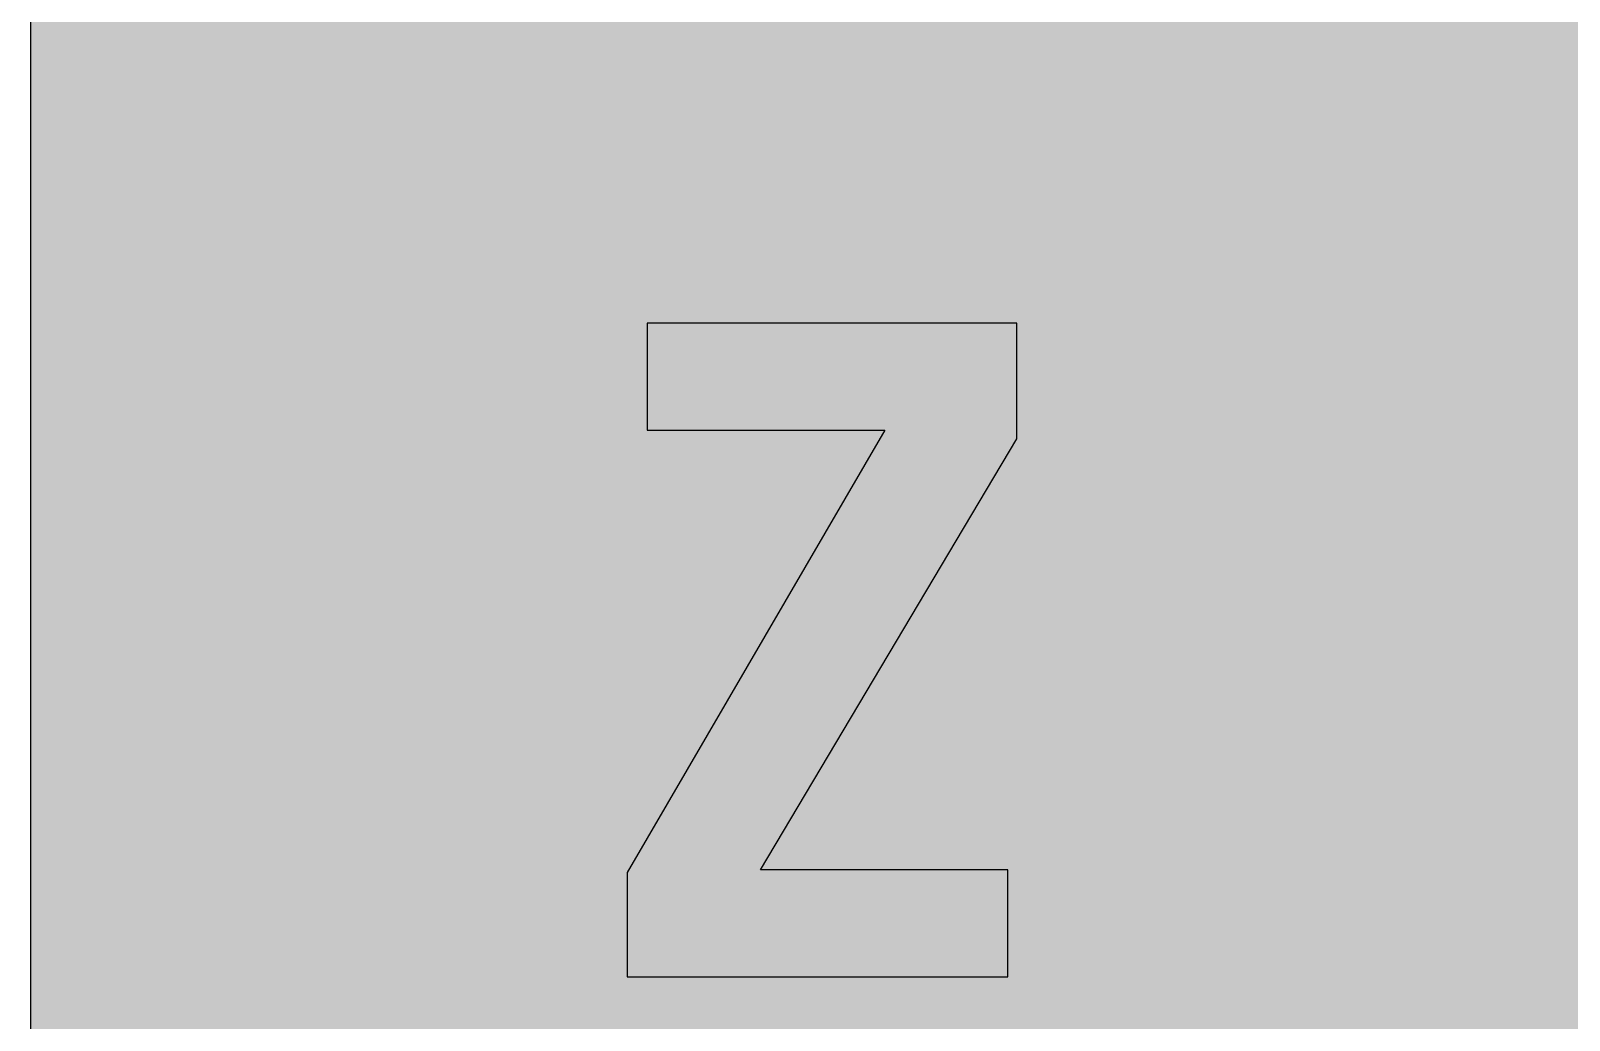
# Model space of a CAD drawing. Header units: millimetres. Extents: x 0 to 212, y 0 to 159.
# Drawn here: x 0.05 to 47.54, y 109.13 to 139.69 of the extents above; entities that cross this region are included whole.
import ezdxf

# ---------------------------------------------------------------- set-up
doc = ezdxf.new("R2010")
doc.units = ezdxf.units.MM

msp = doc.modelspace()

# ---------------------------------------------------------------- hatches: boundary and pattern name
for color, points in [(254, [(14.1633, 0.0536), (13.9878, 0.0533), (13.8125, 0.0559), (13.6373, 0.061), (13.462, 0.0686), (13.2893, 0.0787), (13.114, 0.0914), (12.9413, 0.1041), (12.7686, 0.1219), (12.5959, 0.1397), (12.4231, 0.16), (12.2504, 0.1829), (12.0777, 0.2057), (11.9075, 0.2337), (11.7373, 0.2616), (11.5672, 0.2921), (11.397, 0.3251), (11.2268, 0.3607), (11.0592, 0.3988), (10.8915, 0.4369), (10.7239, 0.4775), (10.5562, 0.5207), (10.3886, 0.5664), (10.2235, 0.6121), (10.0584, 0.6629), (9.8933, 0.7137), (9.7307, 0.7671), (9.5682, 0.8204), (9.4056, 0.8788), (9.2431, 0.9373), (9.083, 0.9982), (8.923, 1.0617), (8.763, 1.1252), (8.6055, 1.1938), (8.4455, 1.2624), (8.2906, 1.331), (8.1331, 1.4046), (7.9781, 1.4783), (7.8232, 1.5545), (7.6708, 1.6332), (7.5184, 1.7145), (7.366, 1.7958), (7.2161, 1.8796), (7.0663, 1.966), (6.919, 2.0523), (6.7716, 2.1438), (6.6243, 2.2352), (6.4795, 2.3266), (6.3348, 2.4232), (6.19, 2.5197), (6.0477, 2.6187), (5.908, 2.7178), (5.7683, 2.8194), (5.6286, 2.9235), (5.4915, 3.0302), (5.3543, 3.1369), (5.2197, 3.2461), (5.0851, 3.3579), (4.953, 3.4722), (4.8209, 3.5865), (4.6914, 3.7033), (4.5644, 3.8202), (4.4348, 3.9395), (4.3104, 4.0615), (4.1859, 4.1859), (4.0615, 4.3104), (3.9395, 4.4348), (3.8202, 4.5618), (3.7033, 4.6914), (3.5865, 4.8209), (3.4722, 4.953), (3.3579, 5.0851), (3.2487, 5.2197), (3.1369, 5.3543), (3.0302, 5.4915), (2.9235, 5.6286), (2.8194, 5.7683), (2.7178, 5.908), (2.6187, 6.0477), (2.5197, 6.19), (2.4232, 6.3348), (2.3266, 6.477), (2.2352, 6.6243), (2.1438, 6.7691), (2.0523, 6.919), (1.966, 7.0663), (1.8796, 7.2161), (1.7958, 7.366), (1.7145, 7.5184), (1.6332, 7.6708), (1.5545, 7.8232), (1.4783, 7.9781), (1.4046, 8.1331), (1.331, 8.2906), (1.2598, 8.4455), (1.1913, 8.603), (1.1252, 8.763), (1.0592, 8.923), (0.9982, 9.083), (0.9373, 9.2431), (0.8763, 9.4056), (0.8204, 9.5682), (0.7645, 9.7307), (0.7112, 9.8933), (0.6604, 10.0584), (0.6121, 10.2235), (0.5639, 10.3911), (0.5207, 10.5562), (0.4775, 10.7239), (0.4343, 10.8915), (0.3962, 11.0592), (0.3607, 11.2268), (0.3251, 11.397), (0.2921, 11.5672), (0.2616, 11.7373), (0.2311, 11.9075), (0.2057, 12.0802), (0.1803, 12.2504), (0.1575, 12.4231), (0.1372, 12.5959), (0.1194, 12.7686), (0.1041, 12.9413), (0.0889, 13.1166), (0.0787, 13.2893), (0.0686, 13.4645), (0.061, 13.6373), (0.0559, 13.8125), (0.0508, 13.9878), (0.0508, 14.163), (0.0522, 144.6925), (0.0508, 144.8664), (0.0559, 145.0416), (0.061, 145.2169), (0.0686, 145.3896), (0.0787, 145.5649), (0.0889, 145.7376), (0.1041, 145.9128), (0.1194, 146.0856), (0.1372, 146.2583), (0.1575, 146.431), (0.1803, 146.6037), (0.2057, 146.7739), (0.2311, 146.9466), (0.2616, 147.1168), (0.2921, 147.287), (0.3251, 147.4572), (0.3607, 147.6248), (0.3962, 147.795), (0.4343, 147.9626), (0.4775, 148.1303), (0.5207, 148.2979), (0.5639, 148.463), (0.6121, 148.6281), (0.6604, 148.7932), (0.7112, 148.9583), (0.7645, 149.1234), (0.8204, 149.286), (0.8763, 149.4485), (0.9373, 149.6111), (0.9982, 149.7711), (1.0592, 149.9311), (1.1252, 150.0911), (1.1913, 150.2486), (1.2598, 150.4061), (1.331, 150.5636), (1.4046, 150.7185), (1.4783, 150.876), (1.5545, 151.0284), (1.6332, 151.1833), (1.7145, 151.3357), (1.7958, 151.4856), (1.8796, 151.638), (1.966, 151.7879), (2.0523, 151.9352), (2.1438, 152.0825), (2.2352, 152.2298), (2.3266, 152.3746), (2.4232, 152.5194), (2.5197, 152.6616), (2.6187, 152.8039), (2.7178, 152.9461), (2.8194, 153.0858), (2.9235, 153.2255), (3.0302, 153.3627), (3.1369, 153.4973), (3.2487, 153.6344), (3.3579, 153.7665), (3.4722, 153.8986), (3.5865, 154.0307), (3.7033, 154.1602), (3.8202, 154.2898), (3.9395, 154.4168), (4.0615, 154.5438), (4.1859, 154.6682), (4.3104, 154.7901), (4.4348, 154.9121), (4.5644, 155.034), (4.6914, 155.1508), (4.8209, 155.2677), (4.953, 155.382), (5.0851, 155.4937), (5.2197, 155.6055), (5.3543, 155.7147), (5.4915, 155.8239), (5.6286, 155.9281), (5.7683, 156.0322), (5.908, 156.1338), (6.0477, 156.2354), (6.19, 156.3345), (6.3348, 156.431), (6.4795, 156.525), (6.6243, 156.6189), (6.7716, 156.7104), (6.919, 156.7993), (7.0663, 156.8882), (7.2161, 156.9745), (7.366, 157.0584), (7.5184, 157.1396), (7.6708, 157.2209), (7.8232, 157.2971), (7.9781, 157.3733), (8.1331, 157.4495), (8.2906, 157.5206), (8.4455, 157.5918), (8.6055, 157.6603), (8.763, 157.7289), (8.923, 157.7924), (9.083, 157.8559), (9.2431, 157.9169), (9.4056, 157.9753), (9.5682, 158.0337), (9.7307, 158.0871), (9.8933, 158.1404), (10.0584, 158.1912), (10.2235, 158.242), (10.3886, 158.2877), (10.5562, 158.3334), (10.7239, 158.3766), (10.8915, 158.4173), (11.0592, 158.4579), (11.2268, 158.4935), (11.397, 158.529), (11.5672, 158.562), (11.7373, 158.5925), (11.9075, 158.6205), (12.0777, 158.6484), (12.2504, 158.6713), (12.4231, 158.6941), (12.5959, 158.7144), (12.7686, 158.7322), (12.9413, 158.75), (13.114, 158.7627), (13.2893, 158.7754), (13.462, 158.7856), (13.6373, 158.7932), (13.8125, 158.7983), (13.9878, 158.8008), (14.163, 158.8033), (197.6078, 158.8036), (197.7822, 158.8008), (197.9574, 158.7983), (198.1327, 158.7932), (198.3054, 158.7856), (198.4807, 158.7754), (198.6534, 158.7627), (198.8287, 158.75), (199.0014, 158.7322), (199.1741, 158.7144), (199.3468, 158.6941), (199.5195, 158.6713), (199.6897, 158.6484), (199.8624, 158.6205), (200.0326, 158.5925), (200.2028, 158.562), (200.373, 158.529), (200.5432, 158.4935), (200.7108, 158.4579), (200.8784, 158.4173), (201.0461, 158.3766), (201.2137, 158.3334), (201.3788, 158.2877), (201.5465, 158.242), (201.7116, 158.1912), (201.8767, 158.1404), (202.0392, 158.0871), (202.2018, 158.0337), (202.3643, 157.9753), (202.5269, 157.9169), (202.6869, 157.8559), (202.8469, 157.7924), (203.007, 157.7289), (203.167, 157.6603), (203.3245, 157.5918), (203.4794, 157.5206), (203.6369, 157.4495), (203.7918, 157.3733), (203.9468, 157.2971), (204.0992, 157.2209), (204.2516, 157.1396), (204.404, 157.0584), (204.5538, 156.9745), (204.7037, 156.8882), (204.8535, 156.7993), (205.0009, 156.7104), (205.1456, 156.6189), (205.293, 156.525), (205.4352, 156.431), (205.58, 156.3345), (205.7222, 156.2354), (205.8619, 156.1338), (206.0016, 156.0322), (206.1413, 155.9281), (206.2785, 155.8239), (206.4156, 155.7147), (206.5503, 155.6055), (206.6849, 155.4937), (206.817, 155.382), (206.949, 155.2677), (207.0786, 155.1508), (207.2081, 155.034), (207.3351, 154.9121), (207.4596, 154.7901), (207.584, 154.6682), (207.7085, 154.5438), (207.8304, 154.4168), (207.9498, 154.2898), (208.0666, 154.1602), (208.1835, 154.0307), (208.2978, 153.8986), (208.4121, 153.7665), (208.5238, 153.6344), (208.6331, 153.4973), (208.7397, 153.3627), (208.8464, 153.2255), (208.9506, 153.0858), (209.0522, 152.9461), (209.1512, 152.8039), (209.2503, 152.6616), (209.3468, 152.5194), (209.4433, 152.3746), (209.5348, 152.2298), (209.6262, 152.0825), (209.7176, 151.9352), (209.804, 151.7879), (209.8904, 151.638), (209.9742, 151.4856), (210.0555, 151.3357), (210.1367, 151.1833), (210.2155, 151.0284), (210.2917, 150.876), (210.3653, 150.7185), (210.439, 150.5636), (210.5076, 150.4061), (210.5762, 150.2486), (210.6447, 150.0911), (210.7082, 149.9311), (210.7717, 149.7711), (210.8327, 149.6111), (210.8911, 149.4485), (210.9495, 149.286), (211.0029, 149.1234), (211.0562, 148.9583), (211.107, 148.7932), (211.1578, 148.6281), (211.2035, 148.463), (211.2493, 148.2979), (211.2924, 148.1303), (211.3331, 147.9626), (211.3712, 147.795), (211.4093, 147.6248), (211.4448, 147.4572), (211.4779, 147.287), (211.5083, 147.1168), (211.5363, 146.9466), (211.5642, 146.7739), (211.5871, 146.6037), (211.6099, 146.431), (211.6303, 146.2583), (211.648, 146.0856), (211.6658, 145.9128), (211.6785, 145.7376), (211.6912, 145.5649), (211.7014, 145.3896), (211.709, 145.2169), (211.7141, 145.0416), (211.7166, 144.8664), (211.7166, 144.6911), (211.7189, 14.1647), (211.7166, 13.9878), (211.7141, 13.8125), (211.709, 13.6373), (211.7014, 13.4645), (211.6912, 13.2893), (211.6785, 13.1166), (211.6658, 12.9413), (211.648, 12.7686), (211.6303, 12.5959), (211.6099, 12.4231), (211.5871, 12.2504), (211.5642, 12.0802), (211.5363, 11.9075), (211.5083, 11.7373), (211.4779, 11.5672), (211.4448, 11.397), (211.4093, 11.2268), (211.3712, 11.0592), (211.3331, 10.8915), (211.2924, 10.7239), (211.2493, 10.5562), (211.2035, 10.3911), (211.1578, 10.2235), (211.107, 10.0584), (211.0562, 9.8933), (211.0029, 9.7307), (210.9495, 9.5682), (210.8911, 9.4056), (210.8327, 9.2431), (210.7717, 9.083), (210.7082, 8.923), (210.6447, 8.763), (210.5762, 8.603), (210.5076, 8.4455), (210.439, 8.2906), (210.3653, 8.1331), (210.2917, 7.9781), (210.2155, 7.8232), (210.1367, 7.6708), (210.0555, 7.5184), (209.9742, 7.366), (209.8904, 7.2161), (209.804, 7.0663), (209.7176, 6.919), (209.6262, 6.7691), (209.5348, 6.6243), (209.4433, 6.477), (209.3468, 6.3348), (209.2503, 6.19), (209.1512, 6.0477), (209.0522, 5.908), (208.9506, 5.7683), (208.8464, 5.6286), (208.7397, 5.4915), (208.6331, 5.3543), (208.5238, 5.2197), (208.4121, 5.0851), (208.2978, 4.953), (208.1835, 4.8209), (208.0666, 4.6914), (207.9498, 4.5618), (207.8304, 4.4348), (207.7085, 4.3104), (207.584, 4.1859), (207.4596, 4.0615), (207.3351, 3.9395), (207.2081, 3.8202), (207.0786, 3.7033), (206.949, 3.5865), (206.817, 3.4722), (206.6849, 3.3579), (206.5503, 3.2461), (206.4156, 3.1369), (206.2785, 3.0302), (206.1413, 2.9235), (206.0016, 2.8194), (205.8619, 2.7178), (205.7222, 2.6187), (205.58, 2.5197), (205.4352, 2.4232), (205.293, 2.3266), (205.1456, 2.2352), (205.0009, 2.1438), (204.8535, 2.0523), (204.7037, 1.966), (204.5538, 1.8796), (204.404, 1.7958), (204.2516, 1.7145), (204.0992, 1.6332), (203.9468, 1.5545), (203.7918, 1.4783), (203.6369, 1.4046), (203.4794, 1.331), (203.3245, 1.2624), (203.167, 1.1938), (203.007, 1.1252), (202.8469, 1.0617), (202.6869, 0.9982), (202.5269, 0.9373), (202.3643, 0.8788), (202.2018, 0.8204), (202.0392, 0.7671), (201.8767, 0.7137), (201.7116, 0.6629), (201.5465, 0.6121), (201.3788, 0.5664), (201.2137, 0.5207), (201.0461, 0.4775), (200.8784, 0.4369), (200.7108, 0.3988), (200.5432, 0.3607), (200.373, 0.3251), (200.2028, 0.2921), (200.0326, 0.2616), (199.8624, 0.2337), (199.6897, 0.2057), (199.5195, 0.1829), (199.3468, 0.16), (199.1741, 0.1397), (199.0014, 0.1219), (198.8287, 0.1041), (198.6534, 0.0914), (198.4807, 0.0787), (198.3054, 0.0686), (198.1327, 0.061), (197.9574, 0.0559), (197.7822, 0.0533), (197.6069, 0.0533)]), (59, [(30.4878, 127.0811), (30.4878, 130.6516), (19.0775, 130.6516), (19.0775, 127.3524), (26.4128, 127.3524), (18.4573, 113.6932), (18.4573, 110.4731), (30.2147, 110.4731), (30.2147, 113.7705), (22.5707, 113.7705)])]:
    msp.add_hatch(color=color).paths.add_polyline_path(points)
h = msp.add_hatch(color=59)
h.paths.add_polyline_path([(14.1633, 3.5814), (13.8887, 3.5839), (13.6169, 3.5941), (13.3477, 3.6119), (13.081, 3.6347), (12.8143, 3.6652), (12.5501, 3.7008), (12.2885, 3.7465), (12.0294, 3.7948), (11.7729, 3.8506), (11.5164, 3.9141), (11.2649, 3.9827), (11.016, 4.0564), (10.7671, 4.1351), (10.5232, 4.2215), (10.2819, 4.3129), (10.0432, 4.412), (9.8069, 4.5161), (9.5733, 4.6228), (9.3447, 4.7371), (9.1186, 4.8565), (8.8951, 4.9809), (8.6741, 5.113), (8.4582, 5.2476), (8.2448, 5.3873), (8.0366, 5.5321), (7.8308, 5.682), (7.6276, 5.8369), (7.4295, 5.9969), (7.2365, 6.1595), (7.046, 6.3297), (6.8605, 6.5024), (6.6777, 6.6802), (6.5024, 6.8605), (6.3271, 7.046), (6.1595, 7.2365), (5.9969, 7.432), (5.8369, 7.6302), (5.682, 7.8308), (5.5321, 8.0366), (5.3873, 8.2448), (5.2451, 8.4582), (5.1105, 8.6741), (4.9809, 8.8951), (4.8565, 9.1186), (4.7371, 9.3447), (4.6228, 9.5758), (4.5136, 9.8069), (4.4094, 10.0432), (4.3129, 10.2819), (4.2215, 10.5232), (4.1351, 10.7696), (4.0538, 11.016), (3.9802, 11.2649), (3.9116, 11.5189), (3.8506, 11.7729), (3.7948, 12.0294), (3.744, 12.2911), (3.7008, 12.5527), (3.6627, 12.8143), (3.6322, 13.081), (3.6093, 13.3502), (3.5916, 13.6195), (3.5814, 13.8913), (3.5789, 14.163), (3.58, 144.6925), (3.5814, 144.9654), (3.5916, 145.2347), (3.6093, 145.5064), (3.6322, 145.7731), (3.6627, 146.0398), (3.7008, 146.304), (3.744, 146.5656), (3.7948, 146.8247), (3.8506, 147.0812), (3.9116, 147.3352), (3.9802, 147.5892), (4.0538, 147.8382), (4.1351, 148.0845), (4.2215, 148.3309), (4.3129, 148.5722), (4.4094, 148.811), (4.5136, 149.0472), (4.6228, 149.2783), (4.7371, 149.5095), (4.8565, 149.7355), (4.9809, 149.9591), (5.1105, 150.1775), (5.2451, 150.3959), (5.3873, 150.6093), (5.5321, 150.8176), (5.682, 151.0233), (5.8369, 151.224), (5.9969, 151.4221), (6.1595, 151.6177), (6.3271, 151.8056), (6.5024, 151.9936), (6.6777, 152.1739), (6.8605, 152.3517), (7.046, 152.5245), (7.2365, 152.6946), (7.4295, 152.8572), (7.6276, 153.0172), (7.8308, 153.1722), (8.0366, 153.322), (8.2448, 153.4668), (8.4582, 153.6065), (8.6741, 153.7411), (8.8951, 153.8732), (9.1186, 153.9977), (9.3447, 154.117), (9.5733, 154.2313), (9.8069, 154.3406), (10.0432, 154.4422), (10.2819, 154.5412), (10.5232, 154.6327), (10.7671, 154.719), (11.016, 154.7978), (11.2649, 154.874), (11.5164, 154.9425), (11.7729, 155.0035), (12.0294, 155.0594), (12.2885, 155.1102), (12.5501, 155.1534), (12.8143, 155.1889), (13.081, 155.2194), (13.3477, 155.2448), (13.6169, 155.26), (13.8887, 155.2702), (14.163, 155.2753), (197.6078, 155.2758), (197.8787, 155.2702), (198.1505, 155.26), (198.4197, 155.2448), (198.689, 155.2194), (198.9557, 155.1889), (199.2173, 155.1534), (199.4789, 155.1102), (199.7405, 155.0594), (199.9971, 155.0035), (200.2511, 154.9425), (200.5051, 154.874), (200.754, 154.7978), (201.0004, 154.719), (201.2467, 154.6327), (201.488, 154.5412), (201.7268, 154.4422), (201.963, 154.3406), (202.1942, 154.2313), (202.4253, 154.117), (202.6514, 153.9977), (202.8749, 153.8732), (203.0959, 153.7411), (203.3118, 153.6065), (203.5251, 153.4668), (203.7334, 153.322), (203.9391, 153.1722), (204.1398, 153.0172), (204.3379, 152.8572), (204.5335, 152.6946), (204.724, 152.5245), (204.9094, 152.3517), (205.0898, 152.1739), (205.2676, 151.9936), (205.4403, 151.8056), (205.6105, 151.6177), (205.773, 151.4221), (205.933, 151.224), (206.088, 151.0233), (206.2378, 150.8176), (206.3826, 150.6093), (206.5223, 150.3959), (206.6569, 150.1775), (206.789, 149.9591), (206.9135, 149.7355), (207.0329, 149.5095), (207.1472, 149.2783), (207.2538, 149.0472), (207.358, 148.811), (207.457, 148.5722), (207.5485, 148.3309), (207.6348, 148.0845), (207.7136, 147.8382), (207.7872, 147.5892), (207.8558, 147.3352), (207.9193, 147.0812), (207.9752, 146.8247), (208.0235, 146.5656), (208.0692, 146.304), (208.1047, 146.0398), (208.1352, 145.7731), (208.1581, 145.5064), (208.1759, 145.2347), (208.186, 144.9654), (208.1911, 144.6911), (208.1911, 14.1647), (208.186, 13.8913), (208.1759, 13.6195), (208.1581, 13.3502), (208.1352, 13.081), (208.1047, 12.8143), (208.0692, 12.5527), (208.0235, 12.2911), (207.9752, 12.0294), (207.9193, 11.7729), (207.8558, 11.5189), (207.7872, 11.2649), (207.7136, 11.016), (207.6348, 10.7696), (207.5485, 10.5232), (207.457, 10.2819), (207.358, 10.0432), (207.2538, 9.8069), (207.1472, 9.5758), (207.0329, 9.3447), (206.9135, 9.1186), (206.789, 8.8951), (206.6569, 8.6741), (206.5223, 8.4582), (206.3826, 8.2448), (206.2378, 8.0366), (206.088, 7.8308), (205.933, 7.6302), (205.773, 7.432), (205.6105, 7.2365), (205.4403, 7.046), (205.2676, 6.8605), (205.0898, 6.6802), (204.9094, 6.5024), (204.724, 6.3297), (204.5335, 6.1595), (204.3379, 5.9969), (204.1398, 5.8369), (203.9391, 5.682), (203.7334, 5.5321), (203.5251, 5.3873), (203.3118, 5.2476), (203.0959, 5.113), (202.8749, 4.9809), (202.6514, 4.8565), (202.4253, 4.7371), (202.1942, 4.6228), (201.963, 4.5161), (201.7268, 4.412), (201.488, 4.3129), (201.2467, 4.2215), (201.0004, 4.1351), (200.754, 4.0564), (200.5051, 3.9827), (200.2511, 3.9141), (199.9971, 3.8506), (199.7405, 3.7948), (199.4789, 3.7465), (199.2173, 3.7008), (198.9557, 3.6652), (198.689, 3.6347), (198.4197, 3.6119), (198.1505, 3.5941), (197.8787, 3.5839), (197.6069, 3.5789)])
h.paths.add_polyline_path([(14.1633, 8.8731), (14.0259, 8.8748), (13.8887, 8.8798), (13.7541, 8.8875), (13.622, 8.9002), (13.4874, 8.9154), (13.3553, 8.9332), (13.2258, 8.9535), (13.0962, 8.9789), (12.9667, 9.0068), (12.8397, 9.0373), (12.7127, 9.0729), (12.5882, 9.1084), (12.4663, 9.1491), (12.3419, 9.1923), (12.2225, 9.238), (12.1031, 9.2888), (11.9837, 9.3396), (11.8694, 9.3929), (11.7526, 9.4513), (11.6408, 9.5098), (11.5291, 9.5733), (11.4198, 9.6368), (11.3106, 9.7053), (11.2039, 9.7765), (11.0998, 9.8476), (10.9957, 9.9238), (10.8966, 10), (10.7975, 10.0787), (10.6985, 10.1625), (10.6045, 10.2464), (10.5105, 10.3327), (10.4216, 10.4216), (10.3327, 10.5131), (10.2464, 10.6045), (10.16, 10.701), (10.0787, 10.7975), (10, 10.8966), (9.9212, 10.9982), (9.8476, 11.0998), (9.7739, 11.2039), (9.7053, 11.3106), (9.6368, 11.4198), (9.5707, 11.5291), (9.5098, 11.6408), (9.4488, 11.7551), (9.3929, 11.8694), (9.337, 11.9863), (9.2862, 12.1031), (9.238, 12.2225), (9.1923, 12.3444), (9.1491, 12.4663), (9.1084, 12.5908), (9.0703, 12.7152), (9.0373, 12.8397), (9.0068, 12.9692), (8.9789, 13.0962), (8.9535, 13.2258), (8.9306, 13.3579), (8.9129, 13.4899), (8.8976, 13.622), (8.8849, 13.7566), (8.8773, 13.8913), (8.8722, 14.0259), (8.8697, 14.163), (8.8717, 144.6925), (8.8722, 144.8283), (8.8773, 144.9629), (8.8849, 145.0975), (8.8976, 145.2321), (8.9129, 145.3642), (8.9306, 145.4963), (8.9535, 145.6284), (8.9789, 145.7579), (9.0068, 145.8849), (9.0373, 146.0144), (9.0703, 146.1389), (9.1084, 146.2634), (9.1491, 146.3878), (9.1923, 146.5097), (9.238, 146.6317), (9.2862, 146.751), (9.337, 146.8679), (9.3929, 146.9847), (9.4488, 147.099), (9.5098, 147.2133), (9.5707, 147.3251), (9.6368, 147.4343), (9.7053, 147.5435), (9.7739, 147.6502), (9.8476, 147.7543), (9.9212, 147.8559), (10, 147.9575), (10.0787, 148.0566), (10.16, 148.1531), (10.2464, 148.2496), (10.3327, 148.3411), (10.4216, 148.4325), (10.5105, 148.5214), (10.6045, 148.6078), (10.6985, 148.6916), (10.7975, 148.7754), (10.8966, 148.8542), (10.9957, 148.9304), (11.0998, 149.0066), (11.2039, 149.0777), (11.3106, 149.1488), (11.4198, 149.2174), (11.5291, 149.2809), (11.6408, 149.3444), (11.7526, 149.4028), (11.8694, 149.4612), (11.9837, 149.5146), (12.1031, 149.5679), (12.2225, 149.6162), (12.3419, 149.6619), (12.4663, 149.7051), (12.5882, 149.7457), (12.7127, 149.7813), (12.8397, 149.8168), (12.9667, 149.8473), (13.0962, 149.8752), (13.2258, 149.9006), (13.3553, 149.921), (13.4874, 149.9413), (13.622, 149.9565), (13.7541, 149.9667), (13.8887, 149.9768), (14.0259, 149.9819), (14.163, 149.9819), (197.6078, 149.9842), (197.7441, 149.9819), (197.8787, 149.9768), (198.0133, 149.9667), (198.1479, 149.9565), (198.28, 149.9413), (198.4121, 149.921), (198.5442, 149.9006), (198.6737, 149.8752), (198.8007, 149.8473), (198.9303, 149.8168), (199.0547, 149.7813), (199.1792, 149.7457), (199.3036, 149.7051), (199.4256, 149.6619), (199.5475, 149.6162), (199.6669, 149.5679), (199.7837, 149.5146), (199.9005, 149.4612), (200.0148, 149.4028), (200.1291, 149.3444), (200.2409, 149.2809), (200.3501, 149.2174), (200.4593, 149.1488), (200.566, 149.0777), (200.6702, 149.0066), (200.7718, 148.9304), (200.8734, 148.8542), (200.9724, 148.7754), (201.0689, 148.6916), (201.1655, 148.6078), (201.2569, 148.5214), (201.3483, 148.4325), (201.4372, 148.3411), (201.5236, 148.2496), (201.6074, 148.1531), (201.6912, 148.0566), (201.77, 147.9575), (201.8462, 147.8559), (201.9224, 147.7543), (201.9935, 147.6502), (202.0646, 147.5435), (202.1332, 147.4343), (202.1967, 147.3251), (202.2602, 147.2133), (202.3186, 147.099), (202.377, 146.9847), (202.4304, 146.8679), (202.4812, 146.751), (202.532, 146.6317), (202.5777, 146.5097), (202.6209, 146.3878), (202.6615, 146.2634), (202.6971, 146.1389), (202.7326, 146.0144), (202.7631, 145.8849), (202.7911, 145.7579), (202.8165, 145.6284), (202.8368, 145.4963), (202.8546, 145.3642), (202.8698, 145.2321), (202.8825, 145.0975), (202.8901, 144.9629), (202.8952, 144.8283), (202.8977, 144.6911), (202.8994, 14.1647), (202.8952, 14.0259), (202.8901, 13.8913), (202.8825, 13.7566), (202.8698, 13.622), (202.8546, 13.4899), (202.8368, 13.3579), (202.8165, 13.2258), (202.7911, 13.0962), (202.7631, 12.9692), (202.7326, 12.8397), (202.6971, 12.7152), (202.6615, 12.5908), (202.6209, 12.4663), (202.5777, 12.3444), (202.532, 12.2225), (202.4812, 12.1031), (202.4304, 11.9863), (202.377, 11.8694), (202.3186, 11.7551), (202.2602, 11.6408), (202.1967, 11.5291), (202.1332, 11.4198), (202.0646, 11.3106), (201.9935, 11.2039), (201.9224, 11.0998), (201.8462, 10.9982), (201.77, 10.8966), (201.6912, 10.7975), (201.6074, 10.701), (201.5236, 10.6045), (201.4372, 10.5131), (201.3483, 10.4216), (201.2569, 10.3327), (201.1655, 10.2464), (201.0689, 10.1625), (200.9724, 10.0787), (200.8734, 10), (200.7718, 9.9238), (200.6702, 9.8476), (200.566, 9.7765), (200.4593, 9.7053), (200.3501, 9.6368), (200.2409, 9.5733), (200.1291, 9.5098), (200.0148, 9.4513), (199.9005, 9.3929), (199.7837, 9.3396), (199.6669, 9.2888), (199.5475, 9.238), (199.4256, 9.1923), (199.3036, 9.1491), (199.1792, 9.1084), (199.0547, 9.0729), (198.9303, 9.0373), (198.8007, 9.0068), (198.6737, 8.9789), (198.5442, 8.9535), (198.4121, 8.9332), (198.28, 8.9154), (198.1479, 8.9002), (198.0133, 8.8875), (197.8787, 8.8798), (197.7441, 8.8748), (197.6069, 8.8722)], flags=16)
h = msp.add_hatch(color=59)
edge = h.paths.add_edge_path()
edge.add_line((39.8392, 127.7796), (39.9339, 127.7772))
edge.add_line((39.9339, 127.7772), (40.0279, 127.7772))
edge.add_line((40.0279, 127.7772), (40.1193, 127.7747))
edge.add_line((40.1193, 127.7747), (40.2107, 127.7722))
edge.add_line((40.2107, 127.7722), (40.3022, 127.7696))
edge.add_line((40.3022, 127.7696), (40.3885, 127.7645))
edge.add_line((40.3885, 127.7645), (40.4774, 127.7595))
edge.add_line((40.4774, 127.7595), (40.5613, 127.7544))
edge.add_line((40.5613, 127.7544), (40.6451, 127.7468))
edge.add_line((40.6451, 127.7468), (40.7289, 127.7391))
edge.add_line((40.7289, 127.7391), (40.8076, 127.729))
edge.add_line((40.8076, 127.729), (40.8889, 127.7188))
edge.add_line((40.8889, 127.7188), (40.9651, 127.7087))
edge.add_line((40.9651, 127.7087), (41.0413, 127.696))
edge.add_line((41.0413, 127.696), (41.1175, 127.6807))
edge.add_line((41.1175, 127.6807), (41.1912, 127.6655))
edge.add_line((41.1912, 127.6655), (41.2623, 127.6477))
edge.add_line((41.2623, 127.6477), (41.3334, 127.6299))
edge.add_line((41.3334, 127.6299), (41.402, 127.6096))
edge.add_line((41.402, 127.6096), (41.468, 127.5893))
edge.add_line((41.468, 127.5893), (41.5341, 127.5639))
edge.add_line((41.5341, 127.5639), (41.6001, 127.541))
edge.add_line((41.6001, 127.541), (41.6611, 127.5131))
edge.add_line((41.6611, 127.5131), (41.7246, 127.4851))
edge.add_line((41.7246, 127.4851), (41.783, 127.4547))
edge.add_line((41.783, 127.4547), (41.8414, 127.4242))
edge.add_line((41.8414, 127.4242), (41.8998, 127.3912))
edge.add_line((41.8998, 127.3912), (41.9532, 127.3556))
edge.add_line((41.9532, 127.3556), (42.0091, 127.3175))
edge.add_line((42.0091, 127.3175), (42.0599, 127.2769))
edge.add_line((42.0599, 127.2769), (42.1107, 127.2362))
edge.add_line((42.1107, 127.2362), (42.1615, 127.1905))
edge.add_line((42.1615, 127.1905), (42.2097, 127.1448))
edge.add_line((42.2097, 127.1448), (42.2554, 127.0965))
edge.add_line((42.2554, 127.0965), (42.3012, 127.0457))
edge.add_line((42.3012, 127.0457), (42.3443, 126.9924))
edge.add_line((42.3443, 126.9924), (42.385, 126.939))
edge.add_line((42.385, 126.939), (42.4256, 126.8806))
edge.add_line((42.4256, 126.8806), (42.4637, 126.8197))
edge.add_line((42.4637, 126.8197), (42.5018, 126.7562))
edge.add_line((42.5018, 126.7562), (42.5374, 126.6927))
edge.add_line((42.5374, 126.6927), (42.5729, 126.6241))
edge.add_line((42.5729, 126.6241), (42.606, 126.553))
edge.add_line((42.606, 126.553), (42.6364, 126.4793))
edge.add_line((42.6364, 126.4793), (42.6669, 126.4031))
edge.add_line((42.6669, 126.4031), (42.6949, 126.3244))
edge.add_line((42.6949, 126.3244), (42.7203, 126.2431))
edge.add_line((42.7203, 126.2431), (42.7457, 126.1567))
edge.add_line((42.7457, 126.1567), (42.7711, 126.0704))
edge.add_line((42.7711, 126.0704), (42.7914, 125.9789))
edge.add_line((42.7914, 125.9789), (42.8117, 125.8849))
edge.add_line((42.8117, 125.8849), (42.832, 125.7884))
edge.add_line((42.832, 125.7884), (42.8498, 125.6868))
edge.add_line((42.8498, 125.6868), (42.865, 125.5852))
edge.add_line((42.865, 125.5852), (42.8803, 125.4785))
edge.add_line((42.8803, 125.4785), (42.893, 125.3668))
edge.add_line((42.893, 125.3668), (42.9057, 125.255))
edge.add_line((42.9057, 125.255), (42.9158, 125.1382))
edge.add_line((42.9158, 125.1382), (42.9235, 125.0188))
edge.add_line((42.9235, 125.0188), (42.9311, 124.8943))
edge.add_line((42.9311, 124.8943), (42.9362, 124.7673))
edge.add_line((42.9362, 124.7673), (42.9387, 124.6353))
edge.add_line((42.9387, 124.6353), (42.9412, 124.5006))
edge.add_line((42.9412, 124.5006), (42.9412, 124.3635))
edge.add_line((42.9412, 124.3635), (42.9436, 122.8517))
edge.add_line((42.9436, 122.8517), (40.8862, 122.8517))
edge.add_line((40.8862, 122.8517), (40.6552, 122.8496))
edge.add_line((40.6552, 122.8496), (40.4266, 122.8446))
edge.add_line((40.4266, 122.8446), (40.2031, 122.8369))
edge.add_line((40.2031, 122.8369), (39.9847, 122.8268))
edge.add_line((39.9847, 122.8268), (39.7688, 122.8141))
edge.add_line((39.7688, 122.8141), (39.558, 122.7988))
edge.add_line((39.558, 122.7988), (39.3497, 122.7811))
edge.add_line((39.3497, 122.7811), (39.1465, 122.7607))
edge.add_line((39.1465, 122.7607), (38.9458, 122.7353))
edge.add_line((38.9458, 122.7353), (38.7502, 122.7074))
edge.add_line((38.7502, 122.7074), (38.5572, 122.6795))
edge.add_line((38.5572, 122.6795), (38.3667, 122.6464))
edge.add_line((38.3667, 122.6464), (38.1813, 122.6083))
edge.add_line((38.1813, 122.6083), (38.0009, 122.5702))
edge.add_line((38.0009, 122.5702), (37.8231, 122.5271))
edge.add_line((37.8231, 122.5271), (37.6504, 122.4839))
edge.add_line((37.6504, 122.4839), (37.4802, 122.4356))
edge.add_line((37.4802, 122.4356), (37.3126, 122.3848))
edge.add_line((37.3126, 122.3848), (37.15, 122.3289))
edge.add_line((37.15, 122.3289), (36.9926, 122.2731))
edge.add_line((36.9926, 122.2731), (36.8376, 122.2121))
edge.add_line((36.8376, 122.2121), (36.6852, 122.1486))
edge.add_line((36.6852, 122.1486), (36.5379, 122.08))
edge.add_line((36.5379, 122.08), (36.3931, 122.0114))
edge.add_line((36.3931, 122.0114), (36.2534, 121.9378))
edge.add_line((36.2534, 121.9378), (36.1163, 121.8616))
edge.add_line((36.1163, 121.8616), (35.9842, 121.7828))
edge.add_line((35.9842, 121.7828), (35.8546, 121.699))
edge.add_line((35.8546, 121.699), (35.7302, 121.6152))
edge.add_line((35.7302, 121.6152), (35.6083, 121.5238))
edge.add_line((35.6083, 121.5238), (35.4889, 121.4323))
edge.add_line((35.4889, 121.4323), (35.3746, 121.3358))
edge.add_line((35.3746, 121.3358), (35.2628, 121.2367))
edge.add_line((35.2628, 121.2367), (35.1561, 121.1351))
edge.add_line((35.1561, 121.1351), (35.052, 121.031))
edge.add_line((35.052, 121.031), (34.9529, 120.9218))
edge.add_line((34.9529, 120.9218), (34.8564, 120.8075))
edge.add_line((34.8564, 120.8075), (34.7624, 120.6932))
edge.add_line((34.7624, 120.6932), (34.6735, 120.5738))
edge.add_line((34.6735, 120.5738), (34.5897, 120.4519))
edge.add_line((34.5897, 120.4519), (34.5059, 120.3249))
edge.add_line((34.5059, 120.3249), (34.4272, 120.1953))
edge.add_line((34.4272, 120.1953), (34.3535, 120.0633))
edge.add_line((34.3535, 120.0633), (34.2824, 119.9261))
edge.add_line((34.2824, 119.9261), (34.2138, 119.7864))
edge.add_line((34.2138, 119.7864), (34.1503, 119.6442))
edge.add_line((34.1503, 119.6442), (34.0893, 119.4968))
edge.add_line((34.0893, 119.4968), (34.0309, 119.347))
edge.add_line((34.0309, 119.347), (33.9776, 119.192))
edge.add_line((33.9776, 119.192), (33.9268, 119.0346))
edge.add_line((33.9268, 119.0346), (33.8811, 118.8745))
edge.add_line((33.8811, 118.8745), (33.8379, 118.7094))
edge.add_line((33.8379, 118.7094), (33.7972, 118.5418))
edge.add_line((33.7972, 118.5418), (33.7617, 118.3691))
edge.add_line((33.7617, 118.3691), (33.7287, 118.1938))
edge.add_line((33.7287, 118.1938), (33.7007, 118.0135))
edge.add_line((33.7007, 118.0135), (33.6728, 117.8306))
edge.add_line((33.6728, 117.8306), (33.6525, 117.6452))
edge.add_line((33.6525, 117.6452), (33.6321, 117.4547))
edge.add_line((33.6321, 117.4547), (33.6169, 117.2616))
edge.add_line((33.6169, 117.2616), (33.6042, 117.0635))
edge.add_line((33.6042, 117.0635), (33.5966, 116.8603))
edge.add_line((33.5966, 116.8603), (33.5915, 116.6571))
edge.add_line((33.5915, 116.6571), (33.589, 116.4463))
edge.add_line((33.589, 116.4463), (33.5915, 116.2228))
edge.add_line((33.5915, 116.2228), (33.5966, 116.0043))
edge.add_line((33.5966, 116.0043), (33.6042, 115.791))
edge.add_line((33.6042, 115.791), (33.6169, 115.5827))
edge.add_line((33.6169, 115.5827), (33.6321, 115.377))
edge.add_line((33.6321, 115.377), (33.6499, 115.1788))
edge.add_line((33.6499, 115.1788), (33.6702, 114.9833))
edge.add_line((33.6702, 114.9833), (33.6956, 114.7928))
edge.add_line((33.6956, 114.7928), (33.7236, 114.6048))
edge.add_line((33.7236, 114.6048), (33.7541, 114.4245))
edge.add_line((33.7541, 114.4245), (33.7896, 114.2467))
edge.add_line((33.7896, 114.2467), (33.8252, 114.0714))
edge.add_line((33.8252, 114.0714), (33.8658, 113.9038))
edge.add_line((33.8658, 113.9038), (33.909, 113.7387))
edge.add_line((33.909, 113.7387), (33.9547, 113.5786))
edge.add_line((33.9547, 113.5786), (34.003, 113.4212))
edge.add_line((34.003, 113.4212), (34.0538, 113.2713))
edge.add_line((34.0538, 113.2713), (34.1097, 113.1214))
edge.add_line((34.1097, 113.1214), (34.1655, 112.9792))
edge.add_line((34.1655, 112.9792), (34.2265, 112.8395))
edge.add_line((34.2265, 112.8395), (34.2875, 112.7023))
edge.add_line((34.2875, 112.7023), (34.3535, 112.5703))
edge.add_line((34.3535, 112.5703), (34.4221, 112.4433))
edge.add_line((34.4221, 112.4433), (34.4932, 112.3188))
edge.add_line((34.4932, 112.3188), (34.5669, 112.1994))
edge.add_line((34.5669, 112.1994), (34.6405, 112.0826))
edge.add_line((34.6405, 112.0826), (34.7193, 111.9683))
edge.add_line((34.7193, 111.9683), (34.8005, 111.8591))
edge.add_line((34.8005, 111.8591), (34.8844, 111.7549))
edge.add_line((34.8844, 111.7549), (34.9682, 111.6533))
edge.add_line((34.9682, 111.6533), (35.0571, 111.5543))
edge.add_line((35.0571, 111.5543), (35.146, 111.4603))
edge.add_line((35.146, 111.4603), (35.24, 111.3688))
edge.add_line((35.24, 111.3688), (35.3339, 111.2825))
edge.add_line((35.3339, 111.2825), (35.4305, 111.1987))
edge.add_line((35.4305, 111.1987), (35.5321, 111.1174))
edge.add_line((35.5321, 111.1174), (35.6311, 111.0386))
edge.add_line((35.6311, 111.0386), (35.7353, 110.965))
edge.add_line((35.7353, 110.965), (35.8419, 110.8964))
edge.add_line((35.8419, 110.8964), (35.9486, 110.8278))
edge.add_line((35.9486, 110.8278), (36.0578, 110.7643))
edge.add_line((36.0578, 110.7643), (36.1696, 110.7034))
edge.add_line((36.1696, 110.7034), (36.2839, 110.6449))
edge.add_line((36.2839, 110.6449), (36.4007, 110.5891))
edge.add_line((36.4007, 110.5891), (36.5176, 110.5383))
edge.add_line((36.5176, 110.5383), (36.637, 110.49))
edge.add_line((36.637, 110.49), (36.7589, 110.4443))
edge.add_line((36.7589, 110.4443), (36.8808, 110.4011))
edge.add_line((36.8808, 110.4011), (37.0053, 110.3605))
edge.add_line((37.0053, 110.3605), (37.1323, 110.3249))
edge.add_line((37.1323, 110.3249), (37.2593, 110.2893))
edge.add_line((37.2593, 110.2893), (37.3888, 110.2589))
edge.add_line((37.3888, 110.2589), (37.5209, 110.2284))
edge.add_line((37.5209, 110.2284), (37.653, 110.203))
edge.add_line((37.653, 110.203), (37.7876, 110.1801))
edge.add_line((37.7876, 110.1801), (37.9247, 110.1598))
edge.add_line((37.9247, 110.1598), (38.0619, 110.142))
edge.add_line((38.0619, 110.142), (38.2016, 110.1242))
edge.add_line((38.2016, 110.1242), (38.3413, 110.1115))
edge.add_line((38.3413, 110.1115), (38.4835, 110.1014))
edge.add_line((38.4835, 110.1014), (38.6258, 110.0938))
edge.add_line((38.6258, 110.0938), (38.7706, 110.0887))
edge.add_line((38.7706, 110.0887), (38.9153, 110.0836))
edge.add_line((38.9153, 110.0836), (39.0627, 110.0836))
edge.add_line((39.0627, 110.0836), (39.1719, 110.0836))
edge.add_line((39.1719, 110.0836), (39.2811, 110.0861))
edge.add_line((39.2811, 110.0861), (39.3878, 110.0912))
edge.add_line((39.3878, 110.0912), (39.4919, 110.0963))
edge.add_line((39.4919, 110.0963), (39.5961, 110.1039))
edge.add_line((39.5961, 110.1039), (39.7002, 110.1141))
edge.add_line((39.7002, 110.1141), (39.7993, 110.1242))
edge.add_line((39.7993, 110.1242), (39.9009, 110.1369))
edge.add_line((39.9009, 110.1369), (39.9974, 110.1522))
edge.add_line((39.9974, 110.1522), (40.0939, 110.1674))
edge.add_line((40.0939, 110.1674), (40.1879, 110.1852))
edge.add_line((40.1879, 110.1852), (40.2819, 110.203))
edge.add_line((40.2819, 110.203), (40.3733, 110.2233))
edge.add_line((40.3733, 110.2233), (40.4647, 110.2462))
edge.add_line((40.4647, 110.2462), (40.5536, 110.269))
edge.add_line((40.5536, 110.269), (40.6425, 110.2944))
edge.add_line((40.6425, 110.2944), (40.7289, 110.3198))
edge.add_line((40.7289, 110.3198), (40.8127, 110.3478))
edge.add_line((40.8127, 110.3478), (40.8965, 110.3757))
edge.add_line((40.8965, 110.3757), (40.9804, 110.4062))
edge.add_line((40.9804, 110.4062), (41.0591, 110.4392))
edge.add_line((41.0591, 110.4392), (41.1404, 110.4722))
edge.add_line((41.1404, 110.4722), (41.2191, 110.5052))
edge.add_line((41.2191, 110.5052), (41.2953, 110.5408))
edge.add_line((41.2953, 110.5408), (41.3715, 110.5789))
edge.add_line((41.3715, 110.5789), (41.4452, 110.617))
edge.add_line((41.4452, 110.617), (41.5188, 110.6551))
edge.add_line((41.5188, 110.6551), (41.59, 110.6957))
edge.add_line((41.59, 110.6957), (41.6611, 110.7364))
edge.add_line((41.6611, 110.7364), (41.7297, 110.7796))
edge.add_line((41.7297, 110.7796), (41.7982, 110.8227))
edge.add_line((41.7982, 110.8227), (41.8668, 110.8685))
edge.add_line((41.8668, 110.8685), (41.9303, 110.9142))
edge.add_line((41.9303, 110.9142), (41.9964, 110.9624))
edge.add_line((41.9964, 110.9624), (42.0599, 111.0107))
edge.add_line((42.0599, 111.0107), (42.1208, 111.059))
edge.add_line((42.1208, 111.059), (42.1818, 111.1098))
edge.add_line((42.1818, 111.1098), (42.2427, 111.1606))
edge.add_line((42.2427, 111.1606), (42.3012, 111.2114))
edge.add_line((42.3012, 111.2114), (42.3596, 111.2647))
edge.add_line((42.3596, 111.2647), (42.4155, 111.318))
edge.add_line((42.4155, 111.318), (42.4713, 111.3739))
edge.add_line((42.4713, 111.3739), (42.5272, 111.4298))
edge.add_line((42.5272, 111.4298), (42.5806, 111.4857))
edge.add_line((42.5806, 111.4857), (42.6314, 111.5441))
edge.add_line((42.6314, 111.5441), (42.6847, 111.6025))
edge.add_line((42.6847, 111.6025), (42.733, 111.6609))
edge.add_line((42.733, 111.6609), (42.7838, 111.7194))
edge.add_line((42.7838, 111.7194), (42.832, 111.7803))
edge.add_line((42.832, 111.7803), (42.8803, 111.8413))
edge.add_line((42.8803, 111.8413), (42.926, 111.9022))
edge.add_line((42.926, 111.9022), (42.9717, 111.9657))
edge.add_line((42.9717, 111.9657), (43.0149, 112.0292))
edge.add_line((43.0149, 112.0292), (43.0606, 112.0927))
edge.add_line((43.0606, 112.0927), (43.1013, 112.1562))
edge.add_line((43.1013, 112.1562), (43.1444, 112.2223))
edge.add_line((43.1444, 112.2223), (43.1851, 112.2883))
edge.add_line((43.1851, 112.2883), (43.2257, 112.3544))
edge.add_line((43.2257, 112.3544), (43.2638, 112.4204))
edge.add_line((43.2638, 112.4204), (43.3019, 112.4864))
edge.add_line((43.3019, 112.4864), (43.34, 112.555))
edge.add_line((43.34, 112.555), (43.3756, 112.6236))
edge.add_line((43.3756, 112.6236), (43.4111, 112.6922))
edge.add_line((43.4111, 112.6922), (43.4467, 112.7608))
edge.add_line((43.4467, 112.7608), (44.1082, 110.4731))
edge.add_line((44.1082, 110.4731), (46.7071, 110.4731))
edge.add_line((46.7071, 110.4731), (46.7071, 124.5979))
edge.add_line((46.7071, 124.5979), (46.7055, 124.8004))
edge.add_line((46.7055, 124.8004), (46.7004, 125.001))
edge.add_line((46.7004, 125.001), (46.6954, 125.1991))
edge.add_line((46.6954, 125.1991), (46.6852, 125.3922))
edge.add_line((46.6852, 125.3922), (46.675, 125.5827))
edge.add_line((46.675, 125.5827), (46.6598, 125.7681))
edge.add_line((46.6598, 125.7681), (46.6446, 125.951))
edge.add_line((46.6446, 125.951), (46.6242, 126.1313))
edge.add_line((46.6242, 126.1313), (46.6039, 126.3091))
edge.add_line((46.6039, 126.3091), (46.5785, 126.4818))
edge.add_line((46.5785, 126.4818), (46.5506, 126.652))
edge.add_line((46.5506, 126.652), (46.5201, 126.8197))
edge.add_line((46.5201, 126.8197), (46.4871, 126.9822))
edge.add_line((46.4871, 126.9822), (46.4515, 127.1422))
edge.add_line((46.4515, 127.1422), (46.4109, 127.2997))
edge.add_line((46.4109, 127.2997), (46.3702, 127.4521))
edge.add_line((46.3702, 127.4521), (46.3245, 127.602))
edge.add_line((46.3245, 127.602), (46.2763, 127.7493))
edge.add_line((46.2763, 127.7493), (46.2255, 127.8941))
edge.add_line((46.2255, 127.8941), (46.1721, 128.0338))
edge.add_line((46.1721, 128.0338), (46.1162, 128.1709))
edge.add_line((46.1162, 128.1709), (46.0553, 128.303))
edge.add_line((46.0553, 128.303), (45.9918, 128.4351))
edge.add_line((45.9918, 128.4351), (45.9257, 128.5621))
edge.add_line((45.9257, 128.5621), (45.8546, 128.684))
edge.add_line((45.8546, 128.684), (45.781, 128.8059))
edge.add_line((45.781, 128.8059), (45.7048, 128.9228))
edge.add_line((45.7048, 128.9228), (45.6235, 129.0371))
edge.add_line((45.6235, 129.0371), (45.5422, 129.1488))
edge.add_line((45.5422, 129.1488), (45.4558, 129.2555))
edge.add_line((45.4558, 129.2555), (45.3644, 129.3597))
edge.add_line((45.3644, 129.3597), (45.2704, 129.4613))
edge.add_line((45.2704, 129.4613), (45.1739, 129.5603))
edge.add_line((45.1739, 129.5603), (45.0723, 129.6543))
edge.add_line((45.0723, 129.6543), (44.9682, 129.7457))
edge.add_line((44.9682, 129.7457), (44.8615, 129.8346))
edge.add_line((44.8615, 129.8346), (44.7497, 129.9185))
edge.add_line((44.7497, 129.9185), (44.6329, 130.0023))
edge.add_line((44.6329, 130.0023), (44.5135, 130.081))
edge.add_line((44.5135, 130.081), (44.3916, 130.1547))
edge.add_line((44.3916, 130.1547), (44.2646, 130.2283))
edge.add_line((44.2646, 130.2283), (44.135, 130.2969))
edge.add_line((44.135, 130.2969), (44.0004, 130.363))
edge.add_line((44.0004, 130.363), (43.8607, 130.4265))
edge.add_line((43.8607, 130.4265), (43.7185, 130.4874))
edge.add_line((43.7185, 130.4874), (43.5737, 130.5433))
edge.add_line((43.5737, 130.5433), (43.4238, 130.5966))
edge.add_line((43.4238, 130.5966), (43.2689, 130.6474))
edge.add_line((43.2689, 130.6474), (43.1114, 130.6957))
edge.add_line((43.1114, 130.6957), (42.9489, 130.7389))
edge.add_line((42.9489, 130.7389), (42.7812, 130.7795))
edge.add_line((42.7812, 130.7795), (42.611, 130.8176))
edge.add_line((42.611, 130.8176), (42.4358, 130.8532))
edge.add_line((42.4358, 130.8532), (42.258, 130.8862))
edge.add_line((42.258, 130.8862), (42.0751, 130.9141))
edge.add_line((42.0751, 130.9141), (41.8871, 130.9395))
edge.add_line((41.8871, 130.9395), (41.6941, 130.9624))
edge.add_line((41.6941, 130.9624), (41.4985, 130.9827))
edge.add_line((41.4985, 130.9827), (41.2979, 131.0005))
edge.add_line((41.2979, 131.0005), (41.0921, 131.0132))
edge.add_line((41.0921, 131.0132), (40.8813, 131.0234))
edge.add_line((40.8813, 131.0234), (40.6679, 131.031))
edge.add_line((40.6679, 131.031), (40.4495, 131.0361))
edge.add_line((40.4495, 131.0361), (40.226, 131.0361))
edge.add_line((40.226, 131.0361), (40.132, 131.0361))
edge.add_line((40.132, 131.0361), (40.0355, 131.0361))
edge.add_line((40.0355, 131.0361), (39.9415, 131.0335))
edge.add_line((39.9415, 131.0335), (39.845, 131.031))
edge.add_line((39.845, 131.031), (39.7485, 131.0284))
edge.add_line((39.7485, 131.0284), (39.6519, 131.0234))
edge.add_line((39.6519, 131.0234), (39.5554, 131.0183))
edge.add_line((39.5554, 131.0183), (39.4589, 131.0132))
edge.add_line((39.4589, 131.0132), (39.3624, 131.0056))
edge.add_line((39.3624, 131.0056), (39.2633, 131.0005))
edge.add_line((39.2633, 131.0005), (39.1668, 130.9903))
edge.add_line((39.1668, 130.9903), (39.0703, 130.9827))
edge.add_line((39.0703, 130.9827), (38.9712, 130.9751))
edge.add_line((38.9712, 130.9751), (38.8747, 130.9649))
edge.add_line((38.8747, 130.9649), (38.7756, 130.9548))
edge.add_line((38.7756, 130.9548), (38.6791, 130.9421))
edge.add_line((38.6791, 130.9421), (38.5801, 130.9319))
edge.add_line((38.5801, 130.9319), (38.4835, 130.9192))
edge.add_line((38.4835, 130.9192), (38.3845, 130.9065))
edge.add_line((38.3845, 130.9065), (38.288, 130.8913))
edge.add_line((38.288, 130.8913), (38.1914, 130.8786))
edge.add_line((38.1914, 130.8786), (38.0924, 130.8633))
edge.add_line((38.0924, 130.8633), (37.9959, 130.8481))
edge.add_line((37.9959, 130.8481), (37.8993, 130.8329))
edge.add_line((37.8993, 130.8329), (37.8028, 130.8176))
edge.add_line((37.8028, 130.8176), (37.7038, 130.7998))
edge.add_line((37.7038, 130.7998), (37.6098, 130.7821))
edge.add_line((37.6098, 130.7821), (37.5133, 130.7643))
edge.add_line((37.5133, 130.7643), (37.4167, 130.7465))
edge.add_line((37.4167, 130.7465), (37.3202, 130.7262))
edge.add_line((37.3202, 130.7262), (37.2262, 130.7084))
edge.add_line((37.2262, 130.7084), (37.1323, 130.6881))
edge.add_line((37.1323, 130.6881), (37.0357, 130.6678))
edge.add_line((37.0357, 130.6678), (36.9418, 130.6474))
edge.add_line((36.9418, 130.6474), (36.8503, 130.6271))
edge.add_line((36.8503, 130.6271), (36.7563, 130.6043))
edge.add_line((36.7563, 130.6043), (36.6649, 130.5839))
edge.add_line((36.6649, 130.5839), (36.5709, 130.5611))
edge.add_line((36.5709, 130.5611), (36.4795, 130.5382))
edge.add_line((36.4795, 130.5382), (36.3906, 130.5154))
edge.add_line((36.3906, 130.5154), (36.2991, 130.4925))
edge.add_line((36.2991, 130.4925), (36.2102, 130.4671))
edge.add_line((36.2102, 130.4671), (36.1213, 130.4442))
edge.add_line((36.1213, 130.4442), (36.0324, 130.4188))
edge.add_line((36.0324, 130.4188), (35.9435, 130.3934))
edge.add_line((35.9435, 130.3934), (35.8572, 130.368))
edge.add_line((35.8572, 130.368), (35.7708, 130.3426))
edge.add_line((35.7708, 130.3426), (35.687, 130.3172))
edge.add_line((35.687, 130.3172), (35.6006, 130.2918))
edge.add_line((35.6006, 130.2918), (35.5168, 130.2664))
edge.add_line((35.5168, 130.2664), (35.4355, 130.2385))
edge.add_line((35.4355, 130.2385), (35.3517, 130.2131))
edge.add_line((35.3517, 130.2131), (35.2704, 130.1852))
edge.add_line((35.2704, 130.1852), (35.1917, 130.1572))
edge.add_line((35.1917, 130.1572), (35.1104, 130.1293))
edge.add_line((35.1104, 130.1293), (35.0342, 130.1013))
edge.add_line((35.0342, 130.1013), (34.9555, 130.0734))
edge.add_line((34.9555, 130.0734), (34.8793, 130.0455))
edge.add_line((34.8793, 130.0455), (34.8031, 130.0175))
edge.add_line((34.8031, 130.0175), (34.7294, 129.9896))
edge.add_line((34.7294, 129.9896), (34.6558, 129.9616))
edge.add_line((34.6558, 129.9616), (34.5846, 129.9337))
edge.add_line((34.5846, 129.9337), (34.5135, 129.9032))
edge.add_line((34.5135, 129.9032), (34.4449, 129.8753))
edge.add_line((34.4449, 129.8753), (35.4157, 126.9266))
edge.add_line((35.4157, 126.9266), (35.4965, 126.9543))
edge.add_line((35.4965, 126.9543), (35.5778, 126.9822))
edge.add_line((35.5778, 126.9822), (35.6591, 127.0102))
edge.add_line((35.6591, 127.0102), (35.7403, 127.0381))
edge.add_line((35.7403, 127.0381), (35.8216, 127.0635))
edge.add_line((35.8216, 127.0635), (35.9004, 127.0889))
edge.add_line((35.9004, 127.0889), (35.9816, 127.1143))
edge.add_line((35.9816, 127.1143), (36.0604, 127.1397))
edge.add_line((36.0604, 127.1397), (36.1417, 127.1651))
edge.add_line((36.1417, 127.1651), (36.2204, 127.188))
edge.add_line((36.2204, 127.188), (36.2991, 127.2108))
edge.add_line((36.2991, 127.2108), (36.3779, 127.2337))
edge.add_line((36.3779, 127.2337), (36.4566, 127.2565))
edge.add_line((36.4566, 127.2565), (36.5354, 127.2794))
edge.add_line((36.5354, 127.2794), (36.6116, 127.2997))
edge.add_line((36.6116, 127.2997), (36.6903, 127.32))
edge.add_line((36.6903, 127.32), (36.7665, 127.3404))
edge.add_line((36.7665, 127.3404), (36.8427, 127.3607))
edge.add_line((36.8427, 127.3607), (36.9189, 127.3785))
edge.add_line((36.9189, 127.3785), (36.9951, 127.3988))
edge.add_line((36.9951, 127.3988), (37.0713, 127.4166))
edge.add_line((37.0713, 127.4166), (37.145, 127.4343))
edge.add_line((37.145, 127.4343), (37.2212, 127.4521))
edge.add_line((37.2212, 127.4521), (37.2948, 127.4674))
edge.add_line((37.2948, 127.4674), (37.3685, 127.4851))
edge.add_line((37.3685, 127.4851), (37.4421, 127.5004))
edge.add_line((37.4421, 127.5004), (37.5158, 127.5156))
edge.add_line((37.5158, 127.5156), (37.5869, 127.5309))
edge.add_line((37.5869, 127.5309), (37.6606, 127.5436))
edge.add_line((37.6606, 127.5436), (37.7317, 127.5588))
edge.add_line((37.7317, 127.5588), (37.8028, 127.5715))
edge.add_line((37.8028, 127.5715), (37.8739, 127.5842))
edge.add_line((37.8739, 127.5842), (37.9451, 127.5969))
edge.add_line((37.9451, 127.5969), (38.0136, 127.6096))
edge.add_line((38.0136, 127.6096), (38.0822, 127.6198))
edge.add_line((38.0822, 127.6198), (38.1508, 127.6325))
edge.add_line((38.1508, 127.6325), (38.2194, 127.6426))
edge.add_line((38.2194, 127.6426), (38.288, 127.6528))
edge.add_line((38.288, 127.6528), (38.354, 127.6629))
edge.add_line((38.354, 127.6629), (38.4226, 127.6731))
edge.add_line((38.4226, 127.6731), (38.4886, 127.6807))
edge.add_line((38.4886, 127.6807), (38.5521, 127.6883))
edge.add_line((38.5521, 127.6883), (38.6182, 127.6985))
edge.add_line((38.6182, 127.6985), (38.6817, 127.7061))
edge.add_line((38.6817, 127.7061), (38.7452, 127.7137))
edge.add_line((38.7452, 127.7137), (38.8087, 127.7188))
edge.add_line((38.8087, 127.7188), (38.8722, 127.7264))
edge.add_line((38.8722, 127.7264), (38.9331, 127.7315))
edge.add_line((38.9331, 127.7315), (38.9966, 127.7391))
edge.add_line((38.9966, 127.7391), (39.0576, 127.7442))
edge.add_line((39.0576, 127.7442), (39.116, 127.7493))
edge.add_line((39.116, 127.7493), (39.177, 127.7518))
edge.add_line((39.177, 127.7518), (39.2354, 127.7569))
edge.add_line((39.2354, 127.7569), (39.2938, 127.7595))
edge.add_line((39.2938, 127.7595), (39.3497, 127.7645))
edge.add_line((39.3497, 127.7645), (39.4081, 127.7671))
edge.add_line((39.4081, 127.7671), (39.464, 127.7696))
edge.add_line((39.464, 127.7696), (39.5199, 127.7722))
edge.add_line((39.5199, 127.7722), (39.5732, 127.7747))
edge.add_line((39.5732, 127.7747), (39.6291, 127.7747))
edge.add_line((39.6291, 127.7747), (39.6824, 127.7772))
edge.add_line((39.6824, 127.7772), (39.7358, 127.7772))
edge.add_line((39.7358, 127.7772), (39.7866, 127.7772))
edge.add_line((39.7866, 127.7772), (39.8374, 127.7772))
h.paths.add_polyline_path([(42.9436, 117.0697), (42.9412, 116.9949), (42.9387, 116.9213), (42.9362, 116.8451), (42.9311, 116.7689), (42.926, 116.6927), (42.9184, 116.6139), (42.9108, 116.5352), (42.9006, 116.4565), (42.8904, 116.3777), (42.8777, 116.299), (42.8625, 116.2177), (42.8473, 116.1364), (42.832, 116.0551), (42.8117, 115.9739), (42.7939, 115.8951), (42.7711, 115.8138), (42.7482, 115.7326), (42.7253, 115.6513), (42.6999, 115.57), (42.672, 115.4887), (42.6441, 115.4074), (42.6136, 115.3287), (42.5806, 115.25), (42.5475, 115.1712), (42.512, 115.0925), (42.4764, 115.0137), (42.4358, 114.9375), (42.3977, 114.8613), (42.3545, 114.7851), (42.3113, 114.7115), (42.2656, 114.6378), (42.2199, 114.5642), (42.1716, 114.493), (42.1208, 114.4245), (42.0675, 114.3559), (42.0141, 114.2873), (41.9583, 114.2213), (41.9024, 114.1578), (41.8414, 114.0943), (41.7805, 114.0333), (41.717, 113.9723), (41.6535, 113.9139), (41.5874, 113.858), (41.5163, 113.8047), (41.4477, 113.7514), (41.3741, 113.7031), (41.3004, 113.6548), (41.2242, 113.6091), (41.1455, 113.5634), (41.0642, 113.5228), (40.9829, 113.4847), (40.8991, 113.4466), (40.8127, 113.4135), (40.7238, 113.3831), (40.6324, 113.3526), (40.5409, 113.3272), (40.4444, 113.3043), (40.3479, 113.284), (40.2488, 113.2662), (40.1472, 113.2535), (40.0456, 113.2408), (39.939, 113.2332), (39.8323, 113.2281), (39.7231, 113.2256), (39.6443, 113.2281), (39.5681, 113.2307), (39.4945, 113.2332), (39.4208, 113.2408), (39.3497, 113.2484), (39.2811, 113.2561), (39.2125, 113.2688), (39.1465, 113.2815), (39.0804, 113.2942), (39.0169, 113.3119), (38.956, 113.3297), (38.895, 113.35), (38.8366, 113.3704), (38.7782, 113.3932), (38.7223, 113.4186), (38.6664, 113.444), (38.6131, 113.472), (38.5597, 113.5024), (38.5089, 113.5329), (38.4607, 113.5659), (38.4124, 113.6015), (38.3667, 113.6371), (38.321, 113.6752), (38.2753, 113.7158), (38.2346, 113.7564), (38.1914, 113.7996), (38.1508, 113.8453), (38.1127, 113.8911), (38.0746, 113.9393), (38.039, 113.9901), (38.0035, 114.0409), (37.9705, 114.0943), (37.9374, 114.1501), (37.907, 114.206), (37.8765, 114.2644), (37.846, 114.3254), (37.8206, 114.3864), (37.7927, 114.4499), (37.7673, 114.5134), (37.7419, 114.5819), (37.719, 114.6505), (37.6987, 114.7191), (37.6758, 114.7902), (37.6555, 114.8639), (37.6377, 114.9401), (37.6199, 115.0163), (37.6022, 115.095), (37.5869, 115.1738), (37.5742, 115.255), (37.559, 115.3389), (37.5463, 115.4252), (37.5361, 115.5116), (37.5234, 115.6005), (37.5158, 115.6894), (37.5056, 115.7808), (37.498, 115.8748), (37.4929, 115.9688), (37.4853, 116.0653), (37.4802, 116.1644), (37.4777, 116.2634), (37.4752, 116.365), (37.4726, 116.4692), (37.4701, 116.5733), (37.4701, 116.68), (37.4701, 116.7917), (37.4726, 116.901), (37.4777, 117.0102), (37.4802, 117.1143), (37.4879, 117.2185), (37.4955, 117.3226), (37.5056, 117.4217), (37.5158, 117.5207), (37.526, 117.6172), (37.5412, 117.7112), (37.5564, 117.8052), (37.5717, 117.8966), (37.5895, 117.9855), (37.6098, 118.0719), (37.6301, 118.1583), (37.653, 118.2395), (37.6758, 118.3234), (37.7012, 118.4021), (37.7292, 118.4808), (37.7571, 118.557), (37.7876, 118.6307), (37.8206, 118.7018), (37.8536, 118.7729), (37.8892, 118.8415), (37.9247, 118.9101), (37.9628, 118.9736), (38.0035, 119.0371), (38.0441, 119.1006), (38.0873, 119.159), (38.133, 119.2174), (38.1787, 119.2733), (38.227, 119.3292), (38.2778, 119.3825), (38.3286, 119.4333), (38.3819, 119.4816), (38.4378, 119.5299), (38.4937, 119.5756), (38.5521, 119.6188), (38.6131, 119.6619), (38.6766, 119.7026), (38.7401, 119.7407), (38.8061, 119.7788), (38.8722, 119.8143), (38.9433, 119.8474), (39.0144, 119.8804), (39.0881, 119.9109), (39.1617, 119.9388), (39.2379, 119.9667), (39.3167, 119.9921), (39.3979, 120.015), (39.4818, 120.0379), (39.5656, 120.0582), (39.6519, 120.076), (39.7408, 120.0937), (39.8297, 120.109), (39.9212, 120.1217), (40.0152, 120.1344), (40.1117, 120.1445), (40.2107, 120.1522), (40.3098, 120.1598), (40.4114, 120.1649), (40.5155, 120.1699), (40.6222, 120.1725), (40.7314, 120.1725), (42.9436, 120.1745)], flags=16)
h.paths.add_polyline_path([(41.1977, 134.0277), (46.2414, 139.1885), (41.1593, 139.1885), (38.0929, 134.0277)], flags=16)

# ---------------------------------------------------------------- linework, layer by layer
at = {"color": 254}
msp.add_lwpolyline([(0.0508, 14.163), (0.0522, 144.6925)], dxfattribs=at)
at = {"color": 59}
msp.add_lwpolyline([(30.4878, 127.0811), (30.4878, 130.6516), (19.0775, 130.6516), (19.0775, 127.3524), (26.4128, 127.3524), (18.4573, 113.6932), (18.4573, 110.4731), (30.2147, 110.4731), (30.2147, 113.7705), (22.5707, 113.7705), (30.4878, 127.0811)], dxfattribs=at)

doc.saveas('drawing.dxf')
